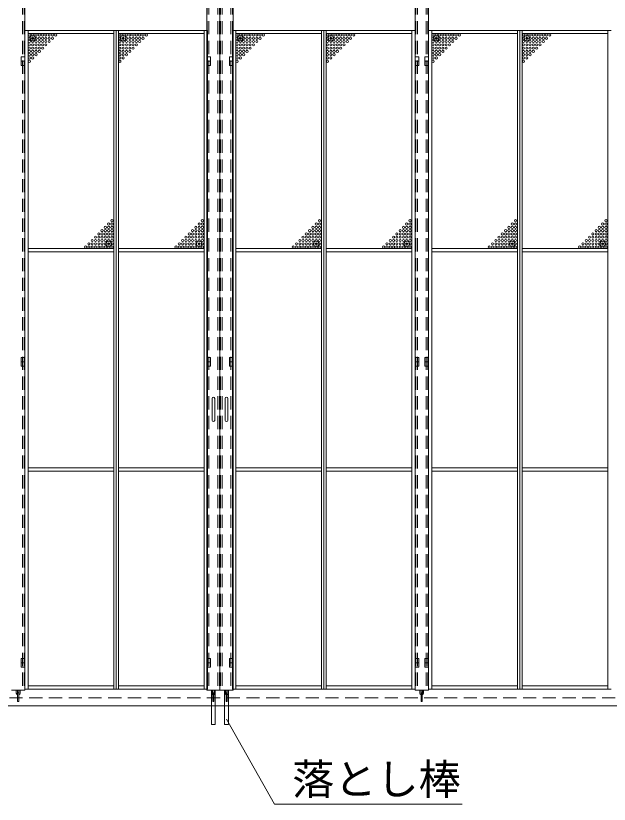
# Model space of a CAD drawing. Units: millimetres, scale not verified. Extents: x -12406 to 12406, y -8553 to 8553.
# Drawn here: x -5125 to -2421, y -5024 to -1430 of the extents above; entities that cross this region are included whole.
import ezdxf
from ezdxf.enums import TextEntityAlignment as Align

# ---------------------------------------------------------------- set-up
doc = ezdxf.new("R2010")
doc.units = ezdxf.units.MM
doc.header["$LTSCALE"] = 50
doc.header["$PDMODE"] = 32
doc.header["$PDSIZE"] = 25
doc.linetypes.add('DASHED1', pattern=[1.8, 1.2, -0.6])
for name, color, linetype, lineweight in [('0-0_0', 7, 'Continuous', 9), ('0-5_CYG-144', 7, 'Continuous', 9), ('0-B_ﾒッｼュﾊﾟﾈﾙ用ﾌﾞﾛッｸ', 7, 'Continuous', 9)]:
    doc.layers.add(name, color=color, linetype=linetype, lineweight=lineweight)
doc.styles.add('ＭＳ ゴシック', font='')
doc.styles.get('ＭＳ ゴシック').set_extended_font_data('MS Gothic')

msp = doc.modelspace()

# ---------------------------------------------------------------- linework, layer by layer
at = {"layer": '0-0_0'}
for q in [(-4165.61, -4636.28), (-3090.98, -5024.2)]:
    msp.add_line((-3947.25, -5024.2), q, dxfattribs=at)
for points in [[(-4216.41, -4504.34), (-4216.41, -4660.53), (-4233.81, -4660.53), (-4233.81, -4504.34)], [(-4156.4, -4504.34), (-4156.4, -4660.53), (-4173.81, -4660.53), (-4173.81, -4504.34)]]:
    msp.add_lwpolyline(points, dxfattribs=at)
at = {"layer": '0-5_CYG-144', "linetype": 'DASHED1'}
for p, q in [((-5094.55, -284.34), (-5094.55, -4504.34)), ((-5086.85, -284.34), (-5086.85, -4504.34)), ((-4252.76, -284.34), (-4252.76, -4504.34)), ((-4245.06, -284.34), (-4245.06, -4504.34)), ((-4205.06, -284.34), (-4205.06, -4504.34)), ((-4197.36, -284.34), (-4197.36, -4504.34)), ((-4192.75, -284.34), (-4192.75, -4504.34)), ((-4185.06, -284.34), (-4185.06, -4504.34)), ((-4145.06, -284.34), (-4145.06, -4504.34)), ((-4137.36, -284.34), (-4137.36, -4504.34)), ((-3303.18, -284.34), (-3303.18, -4504.34)), ((-3295.47, -284.34), (-3295.47, -4504.34)), ((-3255.48, -284.34), (-3255.48, -4504.34)), ((-3247.78, -284.34), (-3247.78, -4504.34)), ((-11364.22, -4539.85), (2974.18, -4539.85))]:
    msp.add_line(p, q, dxfattribs=at)
at = {"layer": '0-5_CYG-144'}
for p, q in [((-5084.56, -4504.12), (-5084.56, -284.34)), ((-4195.06, -1704.26), (-4195.06, -284.34)), ((-4135.06, -4504.12), (-4135.06, -284.34)), ((-3305.47, -4504.12), (-3305.47, -284.34)), ((-3245.48, -4504.12), (-3245.48, -284.34)), ((-5084.26, -1496.33), (-5084.26, -4499.33)), ((-4251.76, -1496.33), (-5084.26, -1496.33)), ((-5069.26, -4499.33), (-5069.26, -1496.33)), ((-4679.01, -4499.33), (-4679.01, -1496.33)), ((-4668.01, -4499.33), (-4668.01, -1496.33)), ((-4657.01, -4499.33), (-4657.01, -1496.33)), ((-4266.76, -4499.33), (-4266.76, -1496.33)), ((-4251.76, -1496.33), (-4251.76, -4499.33)), ((-4138.28, -1496.33), (-4138.28, -4499.33)), ((-3305.77, -1496.33), (-4138.28, -1496.33)), ((-4123.28, -4499.33), (-4123.28, -1496.33)), ((-3733.03, -4499.33), (-3733.03, -1496.33)), ((-3722.03, -4499.33), (-3722.03, -1496.33)), ((-3711.03, -4499.33), (-3711.03, -1496.33)), ((-3320.77, -4499.33), (-3320.77, -1496.33)), ((-3305.77, -1496.33), (-3305.77, -4499.33)), ((-3245.28, -1496.33), (-3245.28, -4499.33)), ((-2412.78, -1496.33), (-3245.28, -1496.33)), ((-3230.28, -4499.33), (-3230.28, -1496.33)), ((-2840.03, -4499.33), (-2840.03, -1496.33)), ((-2829.03, -4499.33), (-2829.03, -1496.33)), ((-2818.03, -4499.33), (-2818.03, -1496.33)), ((-2427.78, -4499.33), (-2427.78, -1496.33)), ((-4679.01, -1511.33), (-5069.26, -1511.33)), ((-4657.01, -1511.33), (-4266.76, -1511.33)), ((-3733.03, -1511.33), (-4123.28, -1511.33)), ((-3711.03, -1511.33), (-3320.77, -1511.33)), ((-2840.03, -1511.33), (-3230.28, -1511.33)), ((-2818.03, -1511.33), (-2427.78, -1511.33)), ((-5084.26, -1616.33), (-5101.26, -1616.33)), ((-4254.76, -1616.33), (-4237.76, -1616.33)), ((-4152.06, -1616.33), (-4135.06, -1616.33)), ((-3305.77, -1616.33), (-3288.77, -1616.33)), ((-3245.28, -1616.33), (-3262.28, -1616.33)), ((-5101.26, -1636.33), (-5084.26, -1636.33)), ((-5084.56, -1659.27), (-5084.56, -1639.27)), ((-4237.76, -1636.33), (-4255.06, -1636.33)), ((-4135.06, -1636.33), (-4152.35, -1636.33)), ((-3288.77, -1636.33), (-3305.77, -1636.33)), ((-3305.47, -1659.27), (-3305.47, -1639.27)), ((-3262.28, -1636.33), (-3245.28, -1636.33)), ((-4679.01, -2490.33), (-5069.26, -2490.33)), ((-4679.01, -2505.33), (-5069.26, -2505.33)), ((-4657.01, -2490.33), (-4266.76, -2490.33)), ((-4657.01, -2505.33), (-4266.76, -2505.33)), ((-3733.03, -2490.33), (-4123.28, -2490.33)), ((-3733.03, -2505.33), (-4123.28, -2505.33)), ((-3711.03, -2490.33), (-3320.77, -2490.33)), ((-3711.03, -2505.33), (-3320.77, -2505.33)), ((-2840.03, -2490.33), (-3230.28, -2490.33)), ((-2840.03, -2505.33), (-3230.28, -2505.33)), ((-2818.03, -2490.33), (-2427.78, -2490.33)), ((-2818.03, -2505.33), (-2427.78, -2505.33)), ((-5084.56, -3009.2), (-5084.56, -3029.2)), ((-4237.76, -3007.83), (-4255.06, -3007.83)), ((-4254.76, -2987.83), (-4237.76, -2987.83)), ((-4152.06, -2987.83), (-4135.06, -2987.83)), ((-3305.47, -3009.2), (-3305.47, -3029.2)), ((-3262.18, -3007.83), (-3245.48, -3007.83)), ((-4231.06, -3174.19), (-4231.06, -3274.19)), ((-4219.06, -3174.19), (-4219.06, -3274.19)), ((-4171.05, -3174.19), (-4171.05, -3274.19)), ((-4159.06, -3174.19), (-4159.06, -3274.19)), ((-4679.01, -3490.33), (-5069.26, -3490.33)), ((-4679.01, -3505.33), (-5069.26, -3505.33)), ((-4657.01, -3490.33), (-4266.76, -3490.33)), ((-4657.01, -3505.33), (-4266.76, -3505.33)), ((-3733.03, -3490.33), (-4123.28, -3490.33)), ((-3733.03, -3505.33), (-4123.28, -3505.33)), ((-3711.03, -3490.33), (-3320.77, -3490.33)), ((-3711.03, -3505.33), (-3320.77, -3505.33)), ((-2840.03, -3490.33), (-3230.28, -3490.33)), ((-2840.03, -3505.33), (-3230.28, -3505.33)), ((-2818.03, -3490.33), (-2427.78, -3490.33)), ((-2818.03, -3505.33), (-2427.78, -3505.33)), ((-5084.56, -4379.14), (-5084.56, -4399.13)), ((-4237.76, -4379.34), (-4255.06, -4379.34)), ((-4254.76, -4359.34), (-4237.76, -4359.34)), ((-4152.06, -4359.34), (-4135.06, -4359.34)), ((-3305.47, -4379.14), (-3305.47, -4399.13)), ((-3262.18, -4359.34), (-3245.28, -4359.34)), ((-3245.28, -4379.33), (-3262.18, -4379.33)), ((-3262.18, -4379.34), (-3245.48, -4379.34)), ((-4195.06, -4504.12), (-4195.06, -4454.13)), ((-4679.01, -4484.33), (-5069.26, -4484.33)), ((-4657.01, -4484.33), (-4266.76, -4484.33)), ((-3733.03, -4484.33), (-4123.28, -4484.33)), ((-3711.03, -4484.33), (-3320.77, -4484.33)), ((-2840.03, -4484.33), (-3230.28, -4484.33)), ((-2818.03, -4484.33), (-2427.78, -4484.33)), ((-5144.55, -4504.34), (-5084.56, -4504.34)), ((-5123.06, -4504.34), (-5123.06, -4517.84)), ((-5118.05, -4504.34), (-5118.05, -4517.84)), ((-5117.06, -4518.84), (-5117.06, -4553.84)), ((-5112.06, -4518.84), (-5112.06, -4553.84)), ((-5111.06, -4504.34), (-5111.06, -4517.84)), ((-5106.06, -4504.34), (-5106.06, -4517.84)), ((-4251.76, -4499.33), (-5084.26, -4499.33)), ((-4195.06, -4504.34), (-4255.06, -4504.34)), ((-4233.55, -4504.12), (-4233.55, -4517.62)), ((-4228.56, -4504.12), (-4228.56, -4517.62)), ((-4227.56, -4518.62), (-4227.56, -4553.62)), ((-4222.56, -4518.62), (-4222.56, -4553.62)), ((-4221.56, -4504.12), (-4221.56, -4517.62)), ((-4216.56, -4504.12), (-4216.56, -4517.62)), ((-4195.06, -4504.34), (-4135.06, -4504.34)), ((-4173.56, -4504.12), (-4173.56, -4517.62)), ((-4168.56, -4504.12), (-4168.56, -4517.62)), ((-4167.56, -4518.62), (-4167.56, -4553.62)), ((-4162.55, -4518.62), (-4162.55, -4553.62)), ((-4161.56, -4504.12), (-4161.56, -4517.62)), ((-4156.56, -4504.12), (-4156.56, -4517.62)), ((-3305.77, -4499.33), (-4138.28, -4499.33)), ((-3245.48, -4504.34), (-3305.47, -4504.34)), ((-3283.98, -4504.34), (-3283.98, -4517.84)), ((-3278.97, -4504.34), (-3278.97, -4517.84)), ((-3277.97, -4518.84), (-3277.97, -4553.84)), ((-3272.98, -4518.84), (-3272.98, -4553.84)), ((-3271.97, -4504.34), (-3271.97, -4517.84)), ((-3266.97, -4504.34), (-3266.97, -4517.84)), ((-2412.78, -4499.33), (-3245.28, -4499.33)), ((-12145.02, -4575.62), (3754.98, -4575.62))]:
    msp.add_line(p, q, dxfattribs=at)
for points in [[(-4255.06, -4504.12), (-4255.06, -284.34), (-4250.05, -284.34)], [(-4200.05, -284.34), (-4195.06, -284.34), (-4195.06, -4504.12)], [(-5101.26, -1616.33), (-5101.26, -1656.33), (-5084.56, -1656.33)], [(-4255.06, -1656.33), (-4237.76, -1656.33), (-4237.76, -1616.33)], [(-4152.35, -1616.33), (-4152.35, -1656.33), (-4135.06, -1656.33)], [(-3288.77, -1616.33), (-3288.77, -1656.33), (-3305.47, -1656.33)], [(-3262.28, -1616.33), (-3262.28, -1656.33), (-3245.28, -1656.33)], [(-5084.26, -2987.83), (-5101.26, -2987.83), (-5101.26, -3007.83), (-5084.26, -3007.83)], [(-5084.56, -3027.83), (-5101.26, -3027.83), (-5101.26, -3007.83), (-5084.56, -3007.83)], [(-4255.06, -3027.83), (-4237.76, -3027.83), (-4237.76, -2987.83)], [(-4135.06, -3027.83), (-4152.35, -3027.83), (-4152.35, -2987.84)], [(-4152.35, -3007.83), (-4135.06, -3007.83), (-4135.06, -3027.83)], [(-3305.77, -2987.83), (-3288.77, -2987.83), (-3288.77, -3007.83), (-3305.77, -3007.83)], [(-3305.47, -3027.83), (-3288.77, -3027.83), (-3288.77, -3007.83), (-3305.47, -3007.83)], [(-3245.28, -2987.83), (-3262.28, -2987.83), (-3262.28, -3007.83), (-3245.28, -3007.83)], [(-3245.58, -3027.83), (-3262.28, -3027.83), (-3262.28, -3007.83)], [(-5084.26, -4379.33), (-5101.26, -4379.33), (-5101.26, -4359.33), (-5084.26, -4359.33)], [(-5084.56, -4399.33), (-5101.26, -4399.33), (-5101.26, -4379.34), (-5084.56, -4379.34)], [(-4255.06, -4399.33), (-4237.76, -4399.33), (-4237.76, -4359.34)], [(-4135.06, -4399.33), (-4152.35, -4399.33), (-4152.35, -4359.34)], [(-4152.35, -4379.34), (-4135.06, -4379.34), (-4135.06, -4399.33)], [(-3305.77, -4379.33), (-3288.77, -4379.33), (-3288.77, -4359.33), (-3305.77, -4359.33)], [(-3305.47, -4399.33), (-3288.77, -4399.33), (-3288.77, -4379.34), (-3305.47, -4379.34)], [(-3245.48, -4399.33), (-3262.18, -4399.33), (-3262.18, -4359.34)]]:
    msp.add_lwpolyline(points, dxfattribs=at)
for centre, radius, start, end in [((-4225.05, -3174.19), 6, 0, 180), ((-4165.06, -3174.19), 6, 0, 180), ((-4225.05, -3274.19), 6, 180, 0), ((-4165.06, -3274.19), 6, 180, 0), ((-5114.56, -4517.84), 8.5, 180, 252.895), ((-5114.56, -4517.84), 3.5, 180, 224.415), ((-5114.56, -4518.84), 2.5, 0, 180), ((-5114.56, -4517.84), 8.5, 287.105, 0), ((-5114.56, -4517.84), 3.5, 315.585, 0), ((-4225.05, -4517.62), 8.5, 180, 252.895), ((-4225.05, -4517.62), 3.5, 180, 224.415), ((-4225.05, -4518.62), 2.5, 0, 180), ((-4225.05, -4517.62), 8.5, 287.105, 0), ((-4225.05, -4517.62), 3.5, 315.585, 0), ((-4165.06, -4517.62), 8.5, 180, 252.895), ((-4165.06, -4517.62), 3.5, 180, 224.415), ((-4165.06, -4518.62), 2.5, 0, 180), ((-4165.06, -4517.62), 8.5, 287.105, 0), ((-4165.06, -4517.62), 3.5, 315.585, 0), ((-3275.48, -4517.84), 8.5, 180, 252.895), ((-3275.48, -4517.84), 3.5, 180, 224.415), ((-3275.48, -4518.84), 2.5, 0, 180), ((-3275.48, -4517.84), 3.5, 315.585, 0), ((-3275.48, -4517.84), 8.5, 287.105, 0), ((-5114.56, -4553.84), 2.5, 180, 0), ((-4225.05, -4553.62), 2.5, 180, 0), ((-4165.06, -4553.62), 2.5, 180, 0), ((-3275.48, -4553.84), 2.5, 180, 0)]:
    msp.add_arc(centre, radius, start, end, dxfattribs=at)
at = {"layer": '0-B_ﾒッｼュﾊﾟﾈﾙ用ﾌﾞﾛッｸ'}
for centre in [(-5063.26, -1517.33), (-5063.26, -1532.33), (-5063.26, -1547.33), (-5048.26, -1517.33), (-5048.26, -1532.33), (-5048.26, -1547.33), (-5033.26, -1517.33), (-5033.26, -1532.33), (-5033.26, -1547.33), (-5018.26, -1517.33), (-5018.26, -1532.33), (-5018.26, -1547.33), (-5003.26, -1517.33), (-5003.26, -1532.33), (-5003.26, -1547.33), (-4988.26, -1517.33), (-4988.26, -1532.33), (-4988.26, -1547.33), (-4973.26, -1517.33), (-4973.26, -1532.33), (-4973.26, -1547.33), (-4958.26, -1517.33), (-4958.26, -1532.33), (-4943.26, -1517.33), (-4651.01, -1517.33), (-4651.01, -1532.33), (-4651.01, -1547.33), (-4636.01, -1517.33), (-4636.01, -1532.33), (-4636.01, -1547.33), (-4621.01, -1517.33), (-4621.01, -1532.33), (-4621.01, -1547.33), (-4606.01, -1517.33), (-4606.01, -1532.33), (-4606.01, -1547.33), (-4591.01, -1517.33), (-4591.01, -1532.33), (-4591.01, -1547.33), (-4576.01, -1517.33), (-4576.01, -1532.33), (-4576.01, -1547.33), (-4561.01, -1517.33), (-4561.01, -1532.33), (-4561.01, -1547.33), (-4546.01, -1517.33), (-4546.01, -1532.33), (-4531.01, -1517.33), (-4117.27, -1517.33), (-4117.27, -1532.33), (-4117.27, -1547.33), (-4102.28, -1517.33), (-4102.28, -1532.33), (-4102.28, -1547.33), (-4087.28, -1517.33), (-4087.28, -1532.33), (-4087.28, -1547.33), (-4072.27, -1517.33), (-4072.27, -1532.33), (-4072.27, -1547.33), (-4057.28, -1517.33), (-4057.28, -1532.33), (-4057.28, -1547.33), (-4042.28, -1517.33), (-4042.28, -1532.33), (-4042.28, -1547.33), (-4027.28, -1517.33), (-4027.28, -1532.33), (-4027.28, -1547.33), (-4012.28, -1517.33), (-4012.28, -1532.33), (-3997.27, -1517.33), (-3705.02, -1517.33), (-3705.02, -1532.33), (-3705.02, -1547.33), (-3690.03, -1517.33), (-3690.03, -1532.33), (-3690.03, -1547.33), (-3675.03, -1517.33), (-3675.03, -1532.33), (-3675.03, -1547.33), (-3660.03, -1517.33), (-3660.03, -1532.33), (-3660.03, -1547.33), (-3645.02, -1517.33), (-3645.02, -1532.33), (-3645.02, -1547.33), (-3630.02, -1517.33), (-3630.02, -1532.33), (-3630.02, -1547.33), (-3615.03, -1517.33), (-3615.03, -1532.33), (-3615.03, -1547.33), (-3600.03, -1517.33), (-3600.03, -1532.33), (-3585.03, -1517.33), (-3224.28, -1517.33), (-3224.28, -1532.33), (-3224.28, -1547.33), (-3209.28, -1517.33), (-3209.28, -1532.33), (-3209.28, -1547.33), (-3194.28, -1517.33), (-3194.28, -1532.33), (-3194.28, -1547.33), (-3179.28, -1517.33), (-3179.28, -1532.33), (-3179.28, -1547.33), (-3164.28, -1517.33), (-3164.28, -1532.33), (-3164.28, -1547.33), (-3149.28, -1517.33), (-3149.28, -1532.33), (-3149.28, -1547.33), (-3134.28, -1517.33), (-3134.28, -1532.33), (-3134.28, -1547.33), (-3119.28, -1517.33), (-3119.28, -1532.33), (-3104.28, -1517.33), (-2812.02, -1517.33), (-2812.02, -1532.33), (-2812.02, -1547.33), (-2797.03, -1517.33), (-2797.03, -1532.33), (-2797.03, -1547.33), (-2782.03, -1517.33), (-2782.03, -1532.33), (-2782.03, -1547.33), (-2767.03, -1517.33), (-2767.03, -1532.33), (-2767.03, -1547.33), (-2752.03, -1517.33), (-2752.03, -1532.33), (-2752.03, -1547.33), (-2737.02, -1517.33), (-2737.02, -1532.33), (-2737.02, -1547.33), (-2722.03, -1517.33), (-2722.03, -1532.33), (-2722.03, -1547.33), (-2707.03, -1517.33), (-2707.03, -1532.33), (-2692.03, -1517.33), (-5063.26, -1562.33), (-5063.26, -1577.33), (-5048.26, -1562.33), (-5048.26, -1577.33), (-5033.26, -1562.33), (-5033.26, -1577.33), (-5018.26, -1562.33), (-5018.26, -1577.33), (-5003.26, -1562.33), (-5003.26, -1577.33), (-4988.26, -1562.33), (-4651.01, -1562.33), (-4651.01, -1577.33), (-4636.01, -1562.33), (-4636.01, -1577.33), (-4621.01, -1562.33), (-4621.01, -1577.33), (-4606.01, -1562.33), (-4606.01, -1577.33), (-4591.01, -1562.33), (-4591.01, -1577.33), (-4576.01, -1562.33), (-4117.27, -1562.33), (-4117.27, -1577.33), (-4102.28, -1562.33), (-4102.28, -1577.33), (-4087.28, -1562.33), (-4087.28, -1577.33), (-4072.27, -1562.33), (-4072.27, -1577.33), (-4057.28, -1562.33), (-4057.28, -1577.33), (-4042.28, -1562.33), (-3705.02, -1562.33), (-3705.02, -1577.33), (-3690.03, -1562.33), (-3690.03, -1577.33), (-3675.03, -1562.33), (-3675.03, -1577.33), (-3660.03, -1562.33), (-3660.03, -1577.33), (-3645.02, -1562.33), (-3645.02, -1577.33), (-3630.02, -1562.33), (-3224.28, -1562.33), (-3224.28, -1577.33), (-3209.28, -1562.33), (-3209.28, -1577.33), (-3194.28, -1562.33), (-3194.28, -1577.33), (-3179.28, -1562.33), (-3179.28, -1577.33), (-3164.28, -1562.33), (-3164.28, -1577.33), (-3149.28, -1562.33), (-2812.02, -1562.33), (-2812.02, -1577.33), (-2797.03, -1562.33), (-2797.03, -1577.33), (-2782.03, -1562.33), (-2782.03, -1577.33), (-2767.03, -1562.33), (-2767.03, -1577.33), (-2752.03, -1562.33), (-2752.03, -1577.33), (-2737.02, -1562.33), (-5063.26, -1592.33), (-5063.26, -1607.33), (-5063.26, -1622.33), (-5048.26, -1592.33), (-5048.26, -1607.33), (-5048.26, -1622.33), (-5033.26, -1592.33), (-5033.26, -1607.33), (-5018.26, -1592.33), (-4651.01, -1592.33), (-4651.01, -1607.33), (-4651.01, -1622.33), (-4636.01, -1592.33), (-4636.01, -1607.33), (-4636.01, -1622.33), (-4621.01, -1592.33), (-4621.01, -1607.33), (-4606.01, -1592.33), (-4117.27, -1592.33), (-4117.27, -1607.33), (-4117.27, -1622.33), (-4102.28, -1592.33), (-4102.28, -1607.33), (-4102.28, -1622.33), (-4087.28, -1592.33), (-4087.28, -1607.33), (-4072.27, -1592.33), (-3705.02, -1592.33), (-3705.02, -1607.33), (-3705.02, -1622.33), (-3690.03, -1592.33), (-3690.03, -1607.33), (-3690.03, -1622.33), (-3675.03, -1592.33), (-3675.03, -1607.33), (-3660.03, -1592.33), (-3224.28, -1592.33), (-3224.28, -1607.33), (-3224.28, -1622.33), (-3209.28, -1592.33), (-3209.28, -1607.33), (-3209.28, -1622.33), (-3194.28, -1592.33), (-3194.28, -1607.33), (-3179.28, -1592.33), (-2812.02, -1592.33), (-2812.02, -1607.33), (-2812.02, -1622.33), (-2797.03, -1592.33), (-2797.03, -1607.33), (-2797.03, -1622.33), (-2782.03, -1592.33), (-2782.03, -1607.33), (-2767.03, -1592.33), (-5063.26, -1637.33), (-4651.01, -1637.33), (-4117.27, -1637.33), (-3705.02, -1637.33), (-3224.28, -1637.33), (-2812.02, -1637.33), (-4687.26, -2364.33), (-4275.01, -2364.33), (-3741.28, -2364.33), (-3329.03, -2364.33), (-2848.28, -2364.33), (-2436.03, -2364.33), (-4732.26, -2409.33), (-4717.26, -2394.33), (-4717.26, -2409.33), (-4702.26, -2379.33), (-4702.26, -2394.33), (-4702.26, -2409.33), (-4687.26, -2379.33), (-4687.26, -2394.33), (-4687.26, -2409.33), (-4320.01, -2409.33), (-4305.01, -2394.33), (-4305.01, -2409.33), (-4290.01, -2379.33), (-4290.01, -2394.33), (-4290.01, -2409.33), (-4275.01, -2379.33), (-4275.01, -2394.33), (-4275.01, -2409.33), (-3786.27, -2409.33), (-3771.28, -2394.33), (-3771.28, -2409.33), (-3756.28, -2379.33), (-3756.28, -2394.33), (-3756.28, -2409.33), (-3741.28, -2379.33), (-3741.28, -2394.33), (-3741.28, -2409.33), (-3374.03, -2409.33), (-3359.02, -2394.33), (-3359.02, -2409.33), (-3344.03, -2379.33), (-3344.03, -2394.33), (-3344.03, -2409.33), (-3329.03, -2379.33), (-3329.03, -2394.33), (-3329.03, -2409.33), (-2893.27, -2409.33), (-2878.28, -2394.33), (-2878.28, -2409.33), (-2863.28, -2379.33), (-2863.28, -2394.33), (-2863.28, -2409.33), (-2848.28, -2379.33), (-2848.28, -2394.33), (-2848.28, -2409.33), (-2481.03, -2409.33), (-2466.03, -2394.33), (-2466.03, -2409.33), (-2451.03, -2379.33), (-2451.03, -2394.33), (-2451.03, -2409.33), (-2436.03, -2379.33), (-2436.03, -2394.33), (-2436.03, -2409.33), (-4762.26, -2439.33), (-4747.26, -2424.33), (-4747.26, -2439.33), (-4732.26, -2424.33), (-4732.26, -2439.33), (-4717.26, -2424.33), (-4717.26, -2439.33), (-4702.26, -2424.33), (-4702.26, -2439.33), (-4687.26, -2424.33), (-4687.26, -2439.33), (-4350.01, -2439.33), (-4335.01, -2424.33), (-4335.01, -2439.33), (-4320.01, -2424.33), (-4320.01, -2439.33), (-4305.01, -2424.33), (-4305.01, -2439.33), (-4290.01, -2424.33), (-4290.01, -2439.33), (-4275.01, -2424.33), (-4275.01, -2439.33), (-3816.28, -2439.33), (-3801.27, -2424.33), (-3801.27, -2439.33), (-3786.27, -2424.33), (-3786.27, -2439.33), (-3771.28, -2424.33), (-3771.28, -2439.33), (-3756.28, -2424.33), (-3756.28, -2439.33), (-3741.28, -2424.33), (-3741.28, -2439.33), (-3404.03, -2439.33), (-3389.03, -2424.33), (-3389.03, -2439.33), (-3374.03, -2424.33), (-3374.03, -2439.33), (-3359.02, -2424.33), (-3359.02, -2439.33), (-3344.03, -2424.33), (-3344.03, -2439.33), (-3329.03, -2424.33), (-3329.03, -2439.33), (-2923.28, -2439.33), (-2908.28, -2424.33), (-2908.28, -2439.33), (-2893.27, -2424.33), (-2893.27, -2439.33), (-2878.28, -2424.33), (-2878.28, -2439.33), (-2863.28, -2424.33), (-2863.28, -2439.33), (-2848.28, -2424.33), (-2848.28, -2439.33), (-2511.03, -2439.33), (-2496.02, -2424.33), (-2496.02, -2439.33), (-2481.03, -2424.33), (-2481.03, -2439.33), (-2466.03, -2424.33), (-2466.03, -2439.33), (-2451.03, -2424.33), (-2451.03, -2439.33), (-2436.03, -2424.33), (-2436.03, -2439.33), (-4807.26, -2484.33), (-4792.26, -2469.33), (-4792.26, -2484.33), (-4777.26, -2454.33), (-4777.26, -2469.33), (-4777.26, -2484.33), (-4762.26, -2454.33), (-4762.26, -2469.33), (-4762.26, -2484.33), (-4747.26, -2454.33), (-4747.26, -2469.33), (-4747.26, -2484.33), (-4732.26, -2454.33), (-4732.26, -2469.33), (-4732.26, -2484.33), (-4717.26, -2454.33), (-4717.26, -2469.33), (-4717.26, -2484.33), (-4702.26, -2454.33), (-4702.26, -2469.33), (-4702.26, -2484.33), (-4687.26, -2454.33), (-4687.26, -2469.33), (-4687.26, -2484.33), (-4395.01, -2484.33), (-4380.01, -2469.33), (-4380.01, -2484.33), (-4365.01, -2454.33), (-4365.01, -2469.33), (-4365.01, -2484.33), (-4350.01, -2454.33), (-4350.01, -2469.33), (-4350.01, -2484.33), (-4335.01, -2454.33), (-4335.01, -2469.33), (-4335.01, -2484.33), (-4320.01, -2454.33), (-4320.01, -2469.33), (-4320.01, -2484.33), (-4305.01, -2454.33), (-4305.01, -2469.33), (-4305.01, -2484.33), (-4290.01, -2454.33), (-4290.01, -2469.33), (-4290.01, -2484.33), (-4275.01, -2454.33), (-4275.01, -2469.33), (-4275.01, -2484.33), (-3861.27, -2484.33), (-3846.28, -2469.33), (-3846.28, -2484.33), (-3831.28, -2454.33), (-3831.28, -2469.33), (-3831.28, -2484.33), (-3816.28, -2454.33), (-3816.28, -2469.33), (-3816.28, -2484.33), (-3801.27, -2454.33), (-3801.27, -2469.33), (-3801.27, -2484.33), (-3786.27, -2454.33), (-3786.27, -2469.33), (-3786.27, -2484.33), (-3771.28, -2454.33), (-3771.28, -2469.33), (-3771.28, -2484.33), (-3756.28, -2454.33), (-3756.28, -2469.33), (-3756.28, -2484.33), (-3741.28, -2454.33), (-3741.28, -2469.33), (-3741.28, -2484.33), (-3449.03, -2484.33), (-3434.02, -2469.33), (-3434.02, -2484.33), (-3419.03, -2454.33), (-3419.03, -2469.33), (-3419.03, -2484.33), (-3404.03, -2454.33), (-3404.03, -2469.33), (-3404.03, -2484.33), (-3389.03, -2454.33), (-3389.03, -2469.33), (-3389.03, -2484.33), (-3374.03, -2454.33), (-3374.03, -2469.33), (-3374.03, -2484.33), (-3359.02, -2454.33), (-3359.02, -2469.33), (-3359.02, -2484.33), (-3344.03, -2454.33), (-3344.03, -2469.33), (-3344.03, -2484.33), (-3329.03, -2454.33), (-3329.03, -2469.33), (-3329.03, -2484.33), (-2968.27, -2484.33), (-2953.28, -2469.33), (-2953.28, -2484.33), (-2938.28, -2454.33), (-2938.28, -2469.33), (-2938.28, -2484.33), (-2923.28, -2454.33), (-2923.28, -2469.33), (-2923.28, -2484.33), (-2908.28, -2454.33), (-2908.28, -2469.33), (-2908.28, -2484.33), (-2893.27, -2454.33), (-2893.27, -2469.33), (-2893.27, -2484.33), (-2878.28, -2454.33), (-2878.28, -2469.33), (-2878.28, -2484.33), (-2863.28, -2454.33), (-2863.28, -2469.33), (-2863.28, -2484.33), (-2848.28, -2454.33), (-2848.28, -2469.33), (-2848.28, -2484.33), (-2556.03, -2484.33), (-2541.03, -2469.33), (-2541.03, -2484.33), (-2526.03, -2454.33), (-2526.03, -2469.33), (-2526.03, -2484.33), (-2511.03, -2454.33), (-2511.03, -2469.33), (-2511.03, -2484.33), (-2496.02, -2454.33), (-2496.02, -2469.33), (-2496.02, -2484.33), (-2481.03, -2454.33), (-2481.03, -2469.33), (-2481.03, -2484.33), (-2466.03, -2454.33), (-2466.03, -2469.33), (-2466.03, -2484.33), (-2451.03, -2454.33), (-2451.03, -2469.33), (-2451.03, -2484.33), (-2436.03, -2454.33), (-2436.03, -2469.33), (-2436.03, -2484.33)]:
    msp.add_circle(centre, 5, dxfattribs=at)
for p in [(-5048.26, -1532.33), (-4636.01, -1532.33), (-4102.28, -1532.33), (-3690.03, -1532.33), (-3209.28, -1532.33), (-2797.03, -1532.33), (-4702.26, -2469.33), (-4290.01, -2469.33), (-3756.28, -2469.33), (-3344.03, -2469.33), (-2863.28, -2469.33), (-2451.03, -2469.33)]:
    msp.add_point(p, dxfattribs=at)

# ---------------------------------------------------------------- texts
at = {"layer": '0-0_0', "style": 'ＭＳ ゴシック'}
msp.add_text('落とし棒', height=140.8, dxfattribs=at).set_placement((-3866.01, -5022.73), align=Align.BOTTOM_LEFT)

doc.saveas('drawing.dxf')
